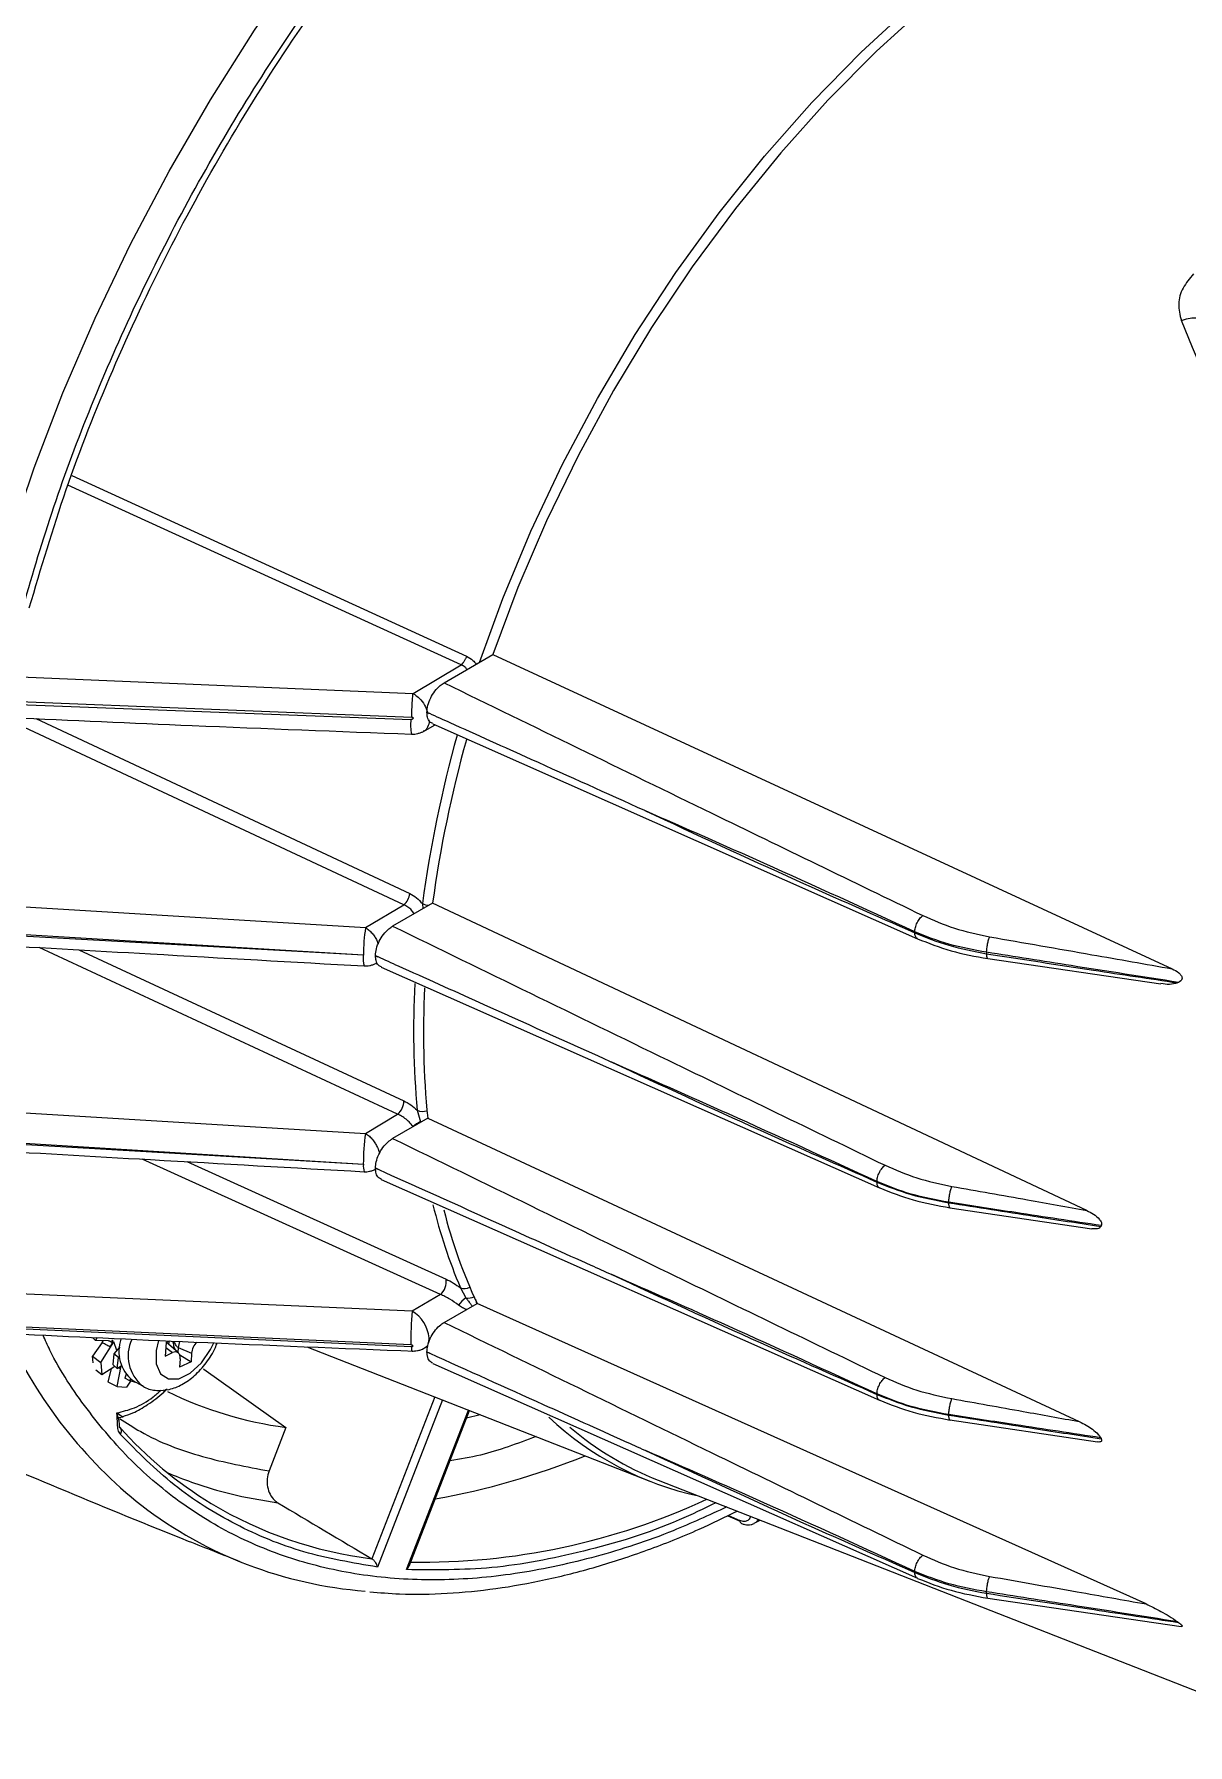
# Model space of a CAD drawing. Extents: x 17.1 to 113.1, y 3.8 to 84.5.
# Drawn here: x 83.76 to 86.625, y 5.418 to 9.668 of the extents above; entities that cross this region are included whole.
import ezdxf

# ---------------------------------------------------------------- set-up
doc = ezdxf.new("R2010")
doc.units = 0
doc.header["$MEASUREMENT"] = 0
doc.layers.add('OBJECT', color=7, linetype='CONTINUOUS')

msp = doc.modelspace()

# ---------------------------------------------------------------- linework, layer by layer
at = {"layer": 'OBJECT'}
for p, q in [((84.8204, 8.1015), (83.8443, 8.5475)), ((83.8537, 8.5717), (84.8339, 8.1231)), ((84.7784, 8.057), (84.8995, 8.1269)), ((84.8995, 8.1269), (86.5864, 7.3464)), ((84.7011, 8.0303), (84.8204, 8.1015)), ((83.7069, 8.0724), (84.7011, 8.0303)), ((83.7011, 8.0036), (84.6958, 7.9654)), ((83.7029, 8.0111), (84.6979, 7.9719)), ((84.6783, 7.5054), (83.6849, 7.9699)), ((83.7643, 7.9678), (84.6934, 7.5333)), ((84.7256, 7.9354), (84.7562, 7.9522)), ((84.7358, 7.9834), (84.7358, 7.9833)), ((84.7502, 7.9548), (85.9537, 7.4212)), ((83.6143, 7.5077), (84.5831, 7.4486)), ((84.5831, 7.4486), (84.6783, 7.5054)), ((84.7497, 7.5096), (84.6505, 7.4524)), ((84.7244, 7.5083), (84.7253, 7.4956)), ((86.3747, 6.7457), (84.7497, 7.5096)), ((83.6089, 7.4389), (84.5778, 7.3807)), ((85.9471, 7.4382), (85.9471, 7.4358)), ((84.5778, 7.38), (83.6085, 7.4341)), ((84.663, 6.9851), (83.7726, 7.3991)), ((83.8713, 7.3935), (84.6783, 7.0185)), ((84.6079, 7.3789), (84.6079, 7.3787)), ((84.6084, 7.3598), (84.612, 7.3618)), ((86.1255, 7.3875), (86.1255, 7.3838)), ((86.1284, 7.3718), (86.5583, 7.3086)), ((84.6224, 7.3502), (85.8597, 6.802)), ((83.6138, 6.9962), (84.583, 6.9373)), ((84.583, 6.9373), (84.663, 6.9851)), ((84.7377, 6.9752), (84.6505, 6.9249)), ((84.7116, 6.9948), (84.7193, 6.9665)), ((84.7377, 6.9752), (86.3556, 6.2215)), ((84.7216, 6.9659), (84.7193, 6.9665)), ((83.6085, 6.9207), (84.5778, 6.861)), ((84.5778, 6.8604), (83.6089, 6.9163)), ((84.7691, 6.5372), (84.0283, 6.8735)), ((84.1398, 6.8672), (84.7833, 6.5753)), ((84.6079, 6.8512), (84.6079, 6.8514)), ((84.6084, 6.8485), (84.6108, 6.8499)), ((84.6224, 6.8228), (85.8597, 6.2745)), ((85.8531, 6.8177), (85.8531, 6.8166)), ((86.0316, 6.7662), (86.0316, 6.7653)), ((86.0346, 6.7529), (86.3864, 6.7004)), ((84.819, 6.5535), (84.8325, 6.5289)), ((84.6991, 6.4954), (83.7052, 6.5396)), ((84.7691, 6.5372), (84.6991, 6.4954)), ((84.7784, 6.468), (84.8601, 6.5151)), ((84.8562, 6.5255), (84.8585, 6.5142)), ((86.5216, 5.7683), (84.8601, 6.5151)), ((84.6958, 6.4118), (83.7011, 6.458)), ((84.6977, 6.4075), (83.7029, 6.4526)), ((83.9129, 6.4227), (83.9049, 6.4306)), ((83.9289, 6.4178), (83.9054, 6.3838)), ((83.9166, 6.43), (83.9129, 6.4227)), ((83.9452, 6.4221), (83.9129, 6.4227)), ((83.9262, 6.3681), (83.9578, 6.4196)), ((83.9289, 6.4178), (83.9314, 6.4223)), ((83.9533, 6.4178), (83.9477, 6.4215)), ((83.9546, 6.4249), (83.9551, 6.4246)), ((83.9656, 6.3982), (83.9578, 6.4196)), ((84.0882, 6.4181), (84.086, 6.3842)), ((84.0882, 6.4181), (84.0961, 6.4219)), ((83.9054, 6.3838), (83.9262, 6.3681)), ((83.9067, 6.3675), (83.9054, 6.3838)), ((83.9585, 6.39), (83.9553, 6.3631)), ((83.9732, 6.4071), (83.9585, 6.39)), ((83.9698, 6.3805), (83.9585, 6.39)), ((83.9665, 6.3537), (83.9698, 6.3805)), ((83.9698, 6.3805), (83.9732, 6.3839)), ((84.086, 6.3842), (84.1036, 6.3927)), ((84.0874, 6.4057), (84.1036, 6.3927)), ((84.1186, 6.392), (84.0943, 6.4141)), ((84.095, 6.4138), (84.095, 6.4135)), ((84.1179, 6.4051), (84.1171, 6.3933)), ((84.1179, 6.4051), (84.1512, 6.3912)), ((84.123, 6.3775), (84.1216, 6.3564)), ((84.1219, 6.3869), (84.1498, 6.37)), ((84.1512, 6.3912), (84.1498, 6.37)), ((84.4375, 6.4075), (85.289, 6.0736)), ((84.7258, 6.4018), (84.7374, 6.4082)), ((84.7358, 6.3943), (84.7358, 6.3945)), ((83.9287, 6.3375), (83.9135, 6.3489)), ((83.9262, 6.3681), (83.9287, 6.3375)), ((83.9608, 6.3585), (83.9287, 6.3375)), ((83.9512, 6.3522), (83.9435, 6.3204)), ((83.9553, 6.3631), (83.9665, 6.3537)), ((83.9665, 6.3537), (83.9776, 6.3608)), ((83.9668, 6.3084), (83.9761, 6.3598)), ((83.9734, 6.3531), (83.969, 6.3552)), ((83.9751, 6.3592), (83.9734, 6.3531)), ((83.9884, 6.3389), (83.9852, 6.3296)), ((84.1498, 6.37), (84.1216, 6.3564)), ((84.1807, 6.3523), (84.1813, 6.3518)), ((84.1813, 6.3518), (84.3857, 6.2071)), ((84.7502, 6.3658), (85.9537, 5.8322)), ((83.9435, 6.3204), (83.9668, 6.3084)), ((83.9668, 6.3084), (83.9895, 6.307)), ((83.9983, 6.3224), (83.9852, 6.3296)), ((83.9998, 6.322), (83.9895, 6.307)), ((83.9983, 6.3224), (84.0003, 6.327)), ((84.0127, 6.3182), (83.9983, 6.3224)), ((84.0051, 6.3238), (84.0292, 6.3099)), ((84.0127, 6.3182), (84.0133, 6.3191)), ((85.8531, 6.2891), (85.8531, 6.2902)), ((84.7551, 6.2829), (84.5991, 5.8808)), ((84.7743, 6.2754), (84.6132, 5.86)), ((84.6847, 5.8536), (84.8385, 6.2502)), ((84.6912, 5.8625), (84.8412, 6.2492)), ((83.9689, 6.2316), (83.9659, 6.243)), ((83.9707, 6.2313), (83.9811, 6.2334)), ((84.3857, 6.2071), (84.3437, 6.0988)), ((84.8342, 6.2309), (84.8677, 6.2388)), ((86.0316, 6.2378), (86.0316, 6.2388)), ((86.0346, 6.2254), (86.4009, 6.1708)), ((85.3103, 6.0759), (86.9867, 5.4185)), ((85.4825, 5.9875), (85.5132, 5.9737)), ((85.4845, 5.9884), (85.5125, 5.9756)), ((85.5479, 5.969), (85.5629, 5.9768)), ((84.599, 5.8808), (84.5991, 5.8808)), ((85.9471, 5.8468), (85.9471, 5.8492)), ((86.1255, 5.7948), (86.1255, 5.7985)), ((86.1284, 5.7828), (86.6085, 5.7123))]:
    msp.add_line(p, q, dxfattribs=at)
at = {"layer": 'OBJECT', "flags": 128}
for points in [[(83.6438, 8.2171), (83.6975, 8.4035), (83.7602, 8.5906), (83.8317, 8.7774), (83.9116, 8.9631), (83.9996, 9.1469), (84.0952, 9.3278), (84.198, 9.5051), (84.3075, 9.6779), (84.4232, 9.8454), (84.5446, 10.0069), (84.6711, 10.1615), (84.8021, 10.3086), (84.9371, 10.4475), (85.0753, 10.5776), (85.2162, 10.6981), (85.359, 10.8087), (85.5032, 10.9087)], [(84.8664, 8.1077), (84.9238, 8.266), (84.9938, 8.4339), (85.0723, 8.5999), (85.1589, 8.7629), (85.253, 8.922), (85.354, 9.0761), (85.4612, 9.2242), (85.5741, 9.3654), (85.6919, 9.4989), (85.8138, 9.6237), (85.939, 9.7391), (86.0668, 9.8444), (86.1964, 9.9388)], [(85.9766, 9.7386), (85.8524, 9.6261), (85.7313, 9.5042), (85.6142, 9.3738), (85.5018, 9.2355), (85.3947, 9.0904), (85.2936, 8.9392), (85.1992, 8.7829), (85.1121, 8.6225), (85.0328, 8.459), (84.9618, 8.2935), (84.8995, 8.1269)], [(86.6091, 8.9572), (86.6222, 8.9614), (86.6352, 8.9636), (86.6473, 8.9637), (86.658, 8.9617), (86.6666, 8.9577), (86.6727, 8.9518), (86.6747, 8.9483)], [(84.7358, 7.9833), (84.7388, 7.9819), (84.7412, 7.9809)], [(84.0688, 6.423), (84.063, 6.3978), (84.0633, 6.3649), (84.074, 6.3403), (84.0936, 6.3273), (84.1194, 6.3278), (84.1481, 6.3416), (84.1756, 6.367), (84.1983, 6.4004), (84.2061, 6.4169)], [(84.123, 6.3775), (84.1229, 6.3823), (84.122, 6.3865), (84.1204, 6.3899), (84.118, 6.3925), (84.115, 6.3941), (84.1115, 6.3947), (84.1077, 6.3942), (84.1036, 6.3927)], [(84.7358, 6.3943), (84.7388, 6.3929), (84.7412, 6.3919)], [(84.2128, 6.0514), (84.2762, 6.0355), (84.3651, 6.0199)]]:
    msp.add_lwpolyline(points, dxfattribs=at)
at = {"layer": 'OBJECT'}
for centre, radius, start, end in [((84.8208, 7.9524), 0.1257, 174.0492, 190.6093), ((87.7664, 7.0991), 3.0694, 164.3523, 172.3387), ((87.7611, 7.0983), 3.0393, 164.4024, 172.2223), ((84.6491, 7.5393), 0.0447, 310.7093, 352.2927), ((84.7441, 7.5518), 0.0477, 245.6365, 265.4495), ((85.0957, 7.3747), 0.5179, 171.8052, 179.3436), ((84.6306, 7.3713), 0.0536, 170.6023, 199.4931), ((86.8175, 7.1903), 2.115, 176.768, 185.3033), ((86.814, 7.1864), 2.087, 176.9165, 185.8059), ((84.6348, 7.0183), 0.0436, 310.4596, 0.2806), ((84.725, 7.0284), 0.0362, 248.2711, 287.5283), ((85.0986, 6.8635), 0.5209, 171.8491, 180.2729), ((84.7735, 6.8688), 0.1118, 119.0651, 129.9322), ((84.6161, 6.856), 0.0386, 173.4619, 200.9715), ((86.0314, 7.0695), 1.3176, 193.5994, 203.0558), ((86.0119, 7.0547), 1.2719, 193.9619, 205.1018), ((84.7429, 6.5686), 0.0409, 309.788, 9.3725), ((84.8287, 6.5807), 0.0288, 250.3887, 297.5958), ((84.8804, 6.4633), 0.0812, 126.1796, 144.3985), ((84.8383, 6.5686), 0.0402, 261.5857, 290.8847), ((85.4559, 6.4233), 0.7602, 174.5567, 180.8672), ((84.6556, 6.4217), 0.0856, 5.0381, 59.4065), ((84.7628, 6.934), 1.1789, 204.761, 231.4044), ((84.0637, 6.3962), 0.0931, 160.9335, 231.0293), ((84.0914, 6.3852), 0.0977, 155.5658, 230.3817), ((84.0858, 6.4048), 0.0126, 47.7503, 79.0828), ((84.1697, 6.4008), 0.0519, 157.3518, 175.2047), ((84.1986, 6.3864), 0.0476, 136.7001, 174.1935), ((84.5118, 7.1577), 0.959, 243.9792, 262.4475), ((83.9652, 6.1983), 0.0121, 317.2011, 53.3296), ((84.7195, 6.8715), 0.9992, 221.606, 238.6827), ((85.5779, 6.8065), 0.7879, 226.8072, 257.704), ((85.593, 6.7974), 0.7749, 229.5491, 248.6005), ((84.4423, 7.8265), 1.824, 279.907, 292.0987), ((84.4867, 7.0131), 0.9999, 246.6795, 254.1031), ((84.6646, 6.8469), 1.0498, 232.6244, 265.5086), ((84.721, 6.8846), 1.0112, 238.9948, 263.0664), ((84.7237, 7.548), 1.6758, 269.0221, 294.9535), ((85.5209, 5.9758), 0.00839, 181.2409, 242.5004)]:
    msp.add_arc(centre, radius, start, end, dxfattribs=at)
for centre, major_axis, ratio, start_param, end_param in [((89.3643, 6.0902), (3.3577, -0.6226), 0.401488, 2.607244, 2.608372), ((89.6278, 5.9458), (3.2718, -0.6067), 0.401488, 3.019045, 3.020996), ((89.6278, 5.9458), (3.2718, -0.6067), 0.401488, 3.410812, 3.412763), ((185.5671, -48.0847), (146.8845, -83.2202), 0.022714, 3.965241, 3.967435), ((89.3643, 6.0902), (3.3577, -0.6226), 0.401488, 3.823436, 3.824564)]:
    msp.add_ellipse(centre, major_axis=major_axis, ratio=ratio, start_param=start_param, end_param=end_param, dxfattribs=at)
for points, knots in [([(83.7289, 8.2316), (83.7528, 8.3139), (83.801, 8.4798), (83.8946, 8.7315), (84.0047, 8.9856), (84.1321, 9.239), (84.2755, 9.4882), (84.4329, 9.7291), (84.6021, 9.9584), (84.7811, 10.1732), (84.9666, 10.3703), (85.156, 10.5474), (85.3468, 10.705), (85.4751, 10.7932), (85.5387, 10.837)], [0, 0, 0, 0, 0.080321, 0.16194, 0.244772, 0.329378, 0.414487, 0.5, 0.585518, 0.670628, 0.755228, 0.838065, 0.919682, 1, 1, 1, 1]), ([(83.7482, 8.2432), (83.7773, 8.3411), (83.8356, 8.5378), (83.9525, 8.8344), (84.0897, 9.1283), (84.2475, 9.4143), (84.4212, 9.6891), (84.5494, 9.859), (84.6132, 9.9437)], [0, 0, 0, 0, 0.165461, 0.332207, 0.5, 0.667784, 0.834534, 1, 1, 1, 1]), ([(86.6392, 9.0727), (86.6297, 9.0614), (86.6107, 9.0388), (86.5989, 8.9971), (86.6056, 8.9707), (86.6091, 8.9572)], [0, 0, 0, 0, 0.326541, 0.652944, 1, 1, 1, 1]), ([(87.0772, 7.6971), (87.0659, 7.7324), (87.009, 7.9092), (86.9032, 8.2125), (86.7579, 8.5972), (86.6588, 8.837), (86.6091, 8.9572)], [0, 0, 0, 0, 0.077798, 0.389331, 0.69397, 1, 1, 1, 1]), ([(84.8339, 8.1231), (84.8332, 8.121), (84.8318, 8.1167), (84.8284, 8.1105), (84.8245, 8.1051), (84.8217, 8.1027), (84.8204, 8.1015)], [0, 0, 0, 0, 0.245198, 0.500042, 0.75487, 1, 1, 1, 1]), ([(84.8339, 8.1231), (84.8395, 8.1201), (84.8487, 8.1152), (84.8554, 8.1064), (84.8581, 8.103)], [0, 0, 0, 0, 0.61234, 1, 1, 1, 1]), ([(84.8355, 8.0899), (84.8338, 8.0919), (84.8296, 8.097), (84.8238, 8.0998), (84.8204, 8.1015)], [0, 0, 0, 0, 0.393638, 1, 1, 1, 1]), ([(84.7358, 7.9834), (84.7362, 7.9892), (84.7372, 8.0007), (84.7444, 8.0194), (84.7551, 8.0367), (84.7671, 8.0496), (84.7752, 8.0548), (84.7784, 8.057)], [0, 0, 0, 0, 0.212706, 0.425419, 0.638709, 0.853371, 1, 1, 1, 1]), ([(84.7784, 8.057), (85, 7.9488), (85.3957, 7.7556), (85.7926, 7.5632), (85.9672, 7.4786)], [0, 0, 0, 0, 0.560011, 1, 1, 1, 1]), ([(84.6979, 7.9719), (84.6981, 7.9771), (84.6983, 7.9878), (84.6991, 8.0044), (84.7001, 8.0195), (84.7008, 8.0267), (84.7011, 8.0303)], [0, 0, 0, 0, 0.243823, 0.5, 0.756179, 1, 1, 1, 1]), ([(84.7011, 8.0303), (84.7011, 8.0303), (84.7012, 8.0302), (84.7013, 8.0302), (84.7017, 8.03), (84.703, 8.0292), (84.7081, 8.026), (84.7181, 8.0177), (84.7303, 8.0024), (84.7351, 7.9897), (84.7374, 7.9837)], [0, 0, 0, 0, 0.000804, 0.002244, 0.007051, 0.02435, 0.089671, 0.34247, 0.686278, 1, 1, 1, 1]), ([(83.7029, 7.9704), (83.8528, 7.9638), (84.1841, 7.949), (84.5157, 7.9363), (84.6973, 7.9293)], [0, 0, 0, 0, 0.452485, 1, 1, 1, 1]), ([(84.6979, 7.9719), (84.6985, 7.9718), (84.6993, 7.9717), (84.7001, 7.9712), (84.7006, 7.9707), (84.701, 7.9701), (84.7012, 7.9694), (84.7011, 7.9687), (84.7008, 7.9678), (84.7, 7.9668), (84.6987, 7.966), (84.6973, 7.9655), (84.6963, 7.9654), (84.6958, 7.9654)], [0, 0, 0, 0, 0.133104, 0.191567, 0.248259, 0.311452, 0.370761, 0.432305, 0.501531, 0.620748, 0.7521, 0.8756, 1, 1, 1, 1]), ([(84.7405, 7.9651), (84.7406, 7.9643), (84.7418, 7.9571), (84.7376, 7.9467), (84.7322, 7.9376), (84.7272, 7.9365), (84.7267, 7.9364)], [0, 0, 0, 0, 0.052874, 0.508229, 0.95029, 1, 1, 1, 1]), ([(84.7412, 7.9809), (84.7402, 7.9814), (84.7384, 7.9822), (84.7366, 7.9831), (84.7358, 7.9834)], [0, 0, 0, 0, 0.5599937, 1, 1, 1, 1]), ([(84.7506, 7.9555), (84.7479, 7.9567), (84.7418, 7.9597), (84.7367, 7.9699), (84.736, 7.9792), (84.7358, 7.9833)], [0, 0, 0, 0, 0.297419, 0.69463, 1, 1, 1, 1]), ([(85.2782, 7.7387), (85.2776, 7.7389), (85.1832, 7.7816), (85.0215, 7.8545), (84.8434, 7.9348), (84.7589, 7.9729), (84.7417, 7.9807), (84.7412, 7.9809)], [0, 0, 0, 0, 0.002912, 0.527889, 0.903607, 0.997536, 1, 1, 1, 1]), ([(84.6973, 7.9293), (84.7, 7.9293), (84.7052, 7.9294), (84.713, 7.9309), (84.7205, 7.933), (84.7249, 7.9351), (84.7271, 7.9362)], [0, 0, 0, 0, 0.267105, 0.513498, 0.752417, 1, 1, 1, 1]), ([(85.9471, 7.4382), (85.8223, 7.4955), (85.5993, 7.5978), (85.3763, 7.6956), (85.2782, 7.7387)], [0, 0, 0, 0, 0.559937, 1, 1, 1, 1]), ([(85.2782, 7.7387), (85.4031, 7.6808), (85.626, 7.5775), (85.849, 7.4791), (85.9471, 7.4358)], [0, 0, 0, 0, 0.5600636, 1, 1, 1, 1]), ([(84.6934, 7.5333), (84.699, 7.5302), (84.7103, 7.524), (84.7197, 7.5136), (84.7244, 7.5083)], [0, 0, 0, 0, 0.500461, 1, 1, 1, 1]), ([(84.704, 7.4833), (84.7019, 7.4862), (84.6974, 7.4926), (84.6885, 7.5003), (84.6817, 7.5037), (84.6783, 7.5054)], [0, 0, 0, 0, 0.304822, 0.647137, 1, 1, 1, 1]), ([(84.5831, 7.4486), (84.5859, 7.4467), (84.5916, 7.4429), (84.5993, 7.435), (84.6059, 7.4264), (84.6115, 7.4173), (84.6136, 7.4111), (84.6147, 7.4081)], [0, 0, 0, 0, 0.219731, 0.42989, 0.630458, 0.821428, 1, 1, 1, 1]), ([(84.6079, 7.3789), (84.6084, 7.3846), (84.6093, 7.3961), (84.6166, 7.4149), (84.6273, 7.4321), (84.6393, 7.445), (84.6473, 7.4503), (84.6505, 7.4524)], [0, 0, 0, 0, 0.212706, 0.425418, 0.638708, 0.85337, 1, 1, 1, 1]), ([(84.6505, 7.4524), (84.8785, 7.3412), (85.2855, 7.1428), (85.6937, 6.9451), (85.8732, 6.8582)], [0, 0, 0, 0, 0.56001, 1, 1, 1, 1]), ([(85.9471, 7.4382), (85.9474, 7.4416), (85.9479, 7.4469), (85.9505, 7.4548), (85.9531, 7.4608), (85.9563, 7.4665), (85.9609, 7.4731), (85.9647, 7.4764), (85.9672, 7.4786)], [0, 0, 0, 0, 0.239487, 0.368378, 0.5, 0.631622, 0.760515, 1, 1, 1, 1]), ([(86.1255, 7.3875), (86.0936, 7.3934), (86.0296, 7.405), (85.9746, 7.4271), (85.9471, 7.4382)], [0, 0, 0, 0, 0.500039, 1, 1, 1, 1]), ([(85.9672, 7.4786), (85.9926, 7.4674), (86.0435, 7.4449), (86.1032, 7.4322), (86.1331, 7.4258)], [0, 0, 0, 0, 0.498895, 1, 1, 1, 1]), ([(83.6109, 7.4083), (83.7571, 7.4), (84.0801, 7.3816), (84.4032, 7.3634), (84.5801, 7.3534)], [0, 0, 0, 0, 0.452487, 1, 1, 1, 1]), ([(85.9471, 7.4358), (85.9746, 7.4246), (86.0296, 7.4021), (86.0936, 7.3899), (86.1255, 7.3838)], [0, 0, 0, 0, 0.499961, 1, 1, 1, 1]), ([(85.9537, 7.4213), (85.9536, 7.4213), (85.9523, 7.4217), (85.9505, 7.4237), (85.9479, 7.4279), (85.9474, 7.4327), (85.9471, 7.4358)], [0, 0, 0, 0, 0.044756, 0.296209, 0.542464, 1, 1, 1, 1]), ([(85.9541, 7.421), (85.9811, 7.4102), (86.035, 7.3887), (86.0976, 7.3773), (86.1289, 7.3716)], [0, 0, 0, 0, 0.500232, 1, 1, 1, 1]), ([(86.1255, 7.3875), (86.1257, 7.3906), (86.1259, 7.3953), (86.1269, 7.4025), (86.1279, 7.4081), (86.1291, 7.4136), (86.1308, 7.42), (86.1322, 7.4235), (86.1331, 7.4258)], [0, 0, 0, 0, 0.23958, 0.36844, 0.5, 0.631568, 0.760427, 1, 1, 1, 1]), ([(86.1331, 7.4258), (86.2178, 7.411), (86.3689, 7.3847), (86.52, 7.3581), (86.5864, 7.3464)], [0, 0, 0, 0, 0.559993, 1, 1, 1, 1]), ([(84.5778, 7.3807), (84.5779, 7.3807), (84.578, 7.3807), (84.5781, 7.3806), (84.5782, 7.3806), (84.5782, 7.3805), (84.5782, 7.3805), (84.5783, 7.3804), (84.5782, 7.3803), (84.5782, 7.3802), (84.5782, 7.3801), (84.5781, 7.3801), (84.5779, 7.38), (84.5778, 7.38), (84.5778, 7.38)], [0, 0, 0, 0, 0.156108, 0.22009, 0.277027, 0.329475, 0.381608, 0.436318, 0.497329, 0.61508, 0.669958, 0.725281, 0.84818, 1, 1, 1, 1]), ([(84.5797, 7.3537), (84.5819, 7.3535), (84.5862, 7.3532), (84.5937, 7.3543), (84.6013, 7.3564), (84.6059, 7.3586), (84.6082, 7.3597)], [0, 0, 0, 0, 0.2605219, 0.5034225, 0.7439884, 1, 1, 1, 1]), ([(84.6134, 7.3763), (84.6124, 7.3768), (84.6105, 7.3776), (84.6087, 7.3785), (84.6079, 7.3789)], [0, 0, 0, 0, 0.560015, 1, 1, 1, 1]), ([(84.6079, 7.3787), (84.6089, 7.3782), (84.6107, 7.3775), (84.6126, 7.3767), (84.6134, 7.3763)], [0, 0, 0, 0, 0.560018, 1, 1, 1, 1]), ([(84.6227, 7.3509), (84.6201, 7.3522), (84.6139, 7.3551), (84.6089, 7.3654), (84.6082, 7.3746), (84.6079, 7.3787)], [0, 0, 0, 0, 0.297425, 0.694637, 1, 1, 1, 1]), ([(85.1947, 7.1141), (85.1942, 7.1143), (85.0849, 7.1636), (84.9084, 7.2433), (84.7156, 7.3302), (84.6311, 7.3683), (84.6138, 7.3761), (84.6134, 7.3763)], [0, 0, 0, 0, 0.002739, 0.563971, 0.910975, 0.997725, 1, 1, 1, 1]), ([(86.6019, 7.3126), (86.513, 7.3264), (86.3542, 7.3511), (86.1954, 7.3764), (86.1255, 7.3875)], [0, 0, 0, 0, 0.5600093, 1, 1, 1, 1]), ([(86.1255, 7.3838), (86.2141, 7.3701), (86.3721, 7.3456), (86.5302, 7.322), (86.5997, 7.3116)], [0, 0, 0, 0, 0.560013, 1, 1, 1, 1]), ([(86.1285, 7.3719), (86.1283, 7.372), (86.1277, 7.3721), (86.1269, 7.3736), (86.1259, 7.377), (86.1257, 7.3811), (86.1255, 7.3838)], [0, 0, 0, 0, 0.106542, 0.341627, 0.571897, 1, 1, 1, 1]), ([(86.5997, 7.3116), (86.593, 7.3097), (86.5794, 7.3058), (86.5655, 7.3087), (86.5585, 7.3102)], [0, 0, 0, 0, 0.49382, 1, 1, 1, 1]), ([(86.5864, 7.3464), (86.5922, 7.3435), (86.6003, 7.3393), (86.6078, 7.3317), (86.6103, 7.3271), (86.611, 7.324), (86.6108, 7.3211), (86.6096, 7.3184), (86.6068, 7.315), (86.6039, 7.3135), (86.6019, 7.3126)], [0, 0, 0, 0, 0.401423, 0.570182, 0.633485, 0.697359, 0.744457, 0.7915, 0.861685, 1, 1, 1, 1]), ([(81.381, 7.188), (81.5044, 7.1249), (81.823, 6.962), (82.3425, 6.712), (82.9383, 6.4367), (83.5387, 6.1746), (83.9832, 5.9872), (84.2285, 5.891), (84.2713, 5.8742)], [0, 0, 0, 0, 0.130616, 0.337271, 0.543813, 0.750208, 0.956422, 1, 1, 1, 1]), ([(85.8531, 6.8177), (85.7303, 6.8742), (85.5108, 6.975), (85.2913, 7.0716), (85.1947, 7.1141)], [0, 0, 0, 0, 0.5599417, 1, 1, 1, 1]), ([(85.1947, 7.1141), (85.3176, 7.0573), (85.5371, 6.9559), (85.7566, 6.8591), (85.8531, 6.8166)], [0, 0, 0, 0, 0.560058, 1, 1, 1, 1]), ([(84.6783, 7.0185), (84.6841, 7.0154), (84.6956, 7.0094), (84.7063, 6.9996), (84.7116, 6.9948)], [0, 0, 0, 0, 0.500843, 1, 1, 1, 1]), ([(84.7014, 6.9542), (84.6981, 6.9582), (84.6928, 6.9648), (84.683, 6.9734), (84.6734, 6.9803), (84.6663, 6.9836), (84.663, 6.9851)], [0, 0, 0, 0, 0.307389, 0.4994, 0.766202, 1, 1, 1, 1]), ([(84.583, 6.9373), (84.5863, 6.9351), (84.5925, 6.9309), (84.601, 6.9218), (84.6077, 6.9123), (84.614, 6.9009), (84.6164, 6.8928), (84.6178, 6.8879)], [0, 0, 0, 0, 0.211075, 0.406943, 0.587604, 0.753026, 1, 1, 1, 1]), ([(83.6113, 6.8973), (83.7574, 6.889), (84.0803, 6.8705), (84.4033, 6.8522), (84.5801, 6.8422)], [0, 0, 0, 0, 0.452469, 1, 1, 1, 1]), ([(84.6079, 6.8514), (84.6083, 6.8564), (84.609, 6.8671), (84.6155, 6.8852), (84.6258, 6.9027), (84.6381, 6.9166), (84.6467, 6.9224), (84.6505, 6.9249)], [0, 0, 0, 0, 0.187684, 0.40036, 0.613504, 0.827953, 1, 1, 1, 1]), ([(84.6505, 6.9249), (84.8785, 6.8138), (85.2855, 6.6153), (85.6937, 6.4176), (85.8732, 6.3307)], [0, 0, 0, 0, 0.56001, 1, 1, 1, 1]), ([(84.5778, 6.861), (84.5778, 6.861), (84.5779, 6.861), (84.5781, 6.8609), (84.5782, 6.8609), (84.5782, 6.8608), (84.5782, 6.8607), (84.5783, 6.8606), (84.5782, 6.8606), (84.5782, 6.8605), (84.5782, 6.8605), (84.5781, 6.8605), (84.578, 6.8604), (84.5779, 6.8604), (84.5778, 6.8604)], [0, 0, 0, 0, 0.148468, 0.270231, 0.325884, 0.381013, 0.499286, 0.560363, 0.61485, 0.666487, 0.719001, 0.776021, 0.840631, 1, 1, 1, 1]), ([(84.5799, 6.8423), (84.5819, 6.8422), (84.5858, 6.842), (84.5933, 6.8431), (84.6012, 6.8451), (84.606, 6.8474), (84.6085, 6.8486)], [0, 0, 0, 0, 0.23713, 0.469766, 0.717907, 1, 1, 1, 1]), ([(84.6134, 6.8488), (84.6124, 6.8493), (84.6105, 6.8502), (84.6087, 6.851), (84.6079, 6.8514)], [0, 0, 0, 0, 0.560015, 1, 1, 1, 1]), ([(84.6079, 6.8512), (84.6089, 6.8508), (84.6107, 6.85), (84.6126, 6.8492), (84.6134, 6.8488)], [0, 0, 0, 0, 0.560018, 1, 1, 1, 1]), ([(84.6226, 6.8231), (84.6195, 6.8249), (84.6131, 6.8285), (84.6086, 6.8392), (84.6081, 6.8479), (84.6079, 6.8512)], [0, 0, 0, 0, 0.352058, 0.748835, 1, 1, 1, 1]), ([(84.6134, 6.8488), (84.6138, 6.8486), (84.723, 6.7994), (84.8995, 6.7198), (85.0923, 6.6328), (85.1769, 6.5947), (85.1942, 6.5869), (85.1947, 6.5866)], [0, 0, 0, 0, 0.002275, 0.563506, 0.91051, 0.997261, 1, 1, 1, 1]), ([(85.8531, 6.8177), (85.8535, 6.8211), (85.854, 6.8265), (85.8565, 6.8343), (85.8591, 6.8403), (85.8623, 6.846), (85.8669, 6.8526), (85.8708, 6.856), (85.8732, 6.8582)], [0, 0, 0, 0, 0.239486, 0.368382, 0.500003, 0.63162, 0.760514, 1, 1, 1, 1]), ([(85.8732, 6.8582), (85.8987, 6.847), (85.9498, 6.8247), (86.0095, 6.8122), (86.0394, 6.8059)], [0, 0, 0, 0, 0.4992734, 1, 1, 1, 1]), ([(86.0316, 6.7662), (85.9996, 6.7722), (85.9356, 6.7841), (85.8806, 6.8065), (85.8531, 6.8177)], [0, 0, 0, 0, 0.500043, 1, 1, 1, 1]), ([(85.8531, 6.8166), (85.8806, 6.8055), (85.9356, 6.7832), (85.9996, 6.7713), (86.0316, 6.7653)], [0, 0, 0, 0, 0.499957, 1, 1, 1, 1]), ([(85.8598, 6.802), (85.8596, 6.8021), (85.8583, 6.8025), (85.8565, 6.8044), (85.8539, 6.8086), (85.8535, 6.8135), (85.8531, 6.8166)], [0, 0, 0, 0, 0.0447605, 0.2962211, 0.5424654, 1, 1, 1, 1]), ([(85.8602, 6.8018), (85.8872, 6.7911), (85.9412, 6.7697), (86.0038, 6.7584), (86.035, 6.7528)], [0, 0, 0, 0, 0.500455, 1, 1, 1, 1]), ([(86.0316, 6.7662), (86.0317, 6.7694), (86.032, 6.7743), (86.033, 6.7818), (86.034, 6.7876), (86.0353, 6.7932), (86.037, 6.7999), (86.0385, 6.8035), (86.0394, 6.8059)], [0, 0, 0, 0, 0.239575, 0.368434, 0.5, 0.631563, 0.760421, 1, 1, 1, 1]), ([(86.0394, 6.8059), (86.1021, 6.7948), (86.2139, 6.7749), (86.3256, 6.7546), (86.3747, 6.7457)], [0, 0, 0, 0, 0.55998, 1, 1, 1, 1]), ([(86.4103, 6.7085), (86.3396, 6.7191), (86.2134, 6.7381), (86.0871, 6.7577), (86.0316, 6.7662)], [0, 0, 0, 0, 0.560014, 1, 1, 1, 1]), ([(86.0316, 6.7653), (86.102, 6.7541), (86.2279, 6.7341), (86.3537, 6.7146), (86.4091, 6.7061)], [0, 0, 0, 0, 0.5600153, 1, 1, 1, 1]), ([(86.0346, 6.7531), (86.0344, 6.7531), (86.0338, 6.7533), (86.033, 6.7549), (86.032, 6.7583), (86.0317, 6.7626), (86.0316, 6.7653)], [0, 0, 0, 0, 0.106408, 0.341537, 0.571829, 1, 1, 1, 1]), ([(86.3747, 6.7457), (86.3801, 6.7429), (86.3909, 6.7374), (86.4025, 6.7282), (86.4085, 6.7202), (86.4105, 6.7164), (86.4113, 6.7129), (86.4111, 6.7103), (86.4106, 6.709), (86.4103, 6.7085)], [0, 0, 0, 0, 0.347786, 0.698121, 0.777968, 0.858334, 0.911739, 0.965437, 1, 1, 1, 1]), ([(86.4091, 6.7061), (86.4083, 6.705), (86.4061, 6.7022), (86.3984, 6.6996), (86.3912, 6.7), (86.3864, 6.7003)], [0, 0, 0, 0, 0.159602, 0.425064, 1, 1, 1, 1]), ([(84.7833, 6.5753), (84.7893, 6.5723), (84.8012, 6.5664), (84.8131, 6.5578), (84.819, 6.5535)], [0, 0, 0, 0, 0.502301, 1, 1, 1, 1]), ([(85.8531, 6.2902), (85.7303, 6.3467), (85.5108, 6.4476), (85.2913, 6.5441), (85.1947, 6.5866)], [0, 0, 0, 0, 0.5599417, 1, 1, 1, 1]), ([(85.1947, 6.5866), (85.3176, 6.5298), (85.5371, 6.4284), (85.7566, 6.3316), (85.8531, 6.2891)], [0, 0, 0, 0, 0.560058, 1, 1, 1, 1]), ([(84.8144, 6.5106), (84.8073, 6.5157), (84.7964, 6.5235), (84.7805, 6.5323), (84.7728, 6.5356), (84.7691, 6.5372)], [0, 0, 0, 0, 0.4980807, 0.7579403, 1, 1, 1, 1]), ([(84.8336, 6.4998), (84.8305, 6.5012), (84.8244, 6.504), (84.8177, 6.5084), (84.8144, 6.5106)], [0, 0, 0, 0, 0.495627, 1, 1, 1, 1]), ([(84.8325, 6.5289), (84.8332, 6.528), (84.8343, 6.5267), (84.836, 6.5245), (84.8381, 6.5217), (84.8415, 6.5171), (84.845, 6.5123), (84.8472, 6.5091), (84.8478, 6.5081)], [0, 0, 0, 0, 0.108158, 0.175096, 0.287048, 0.481793, 0.83514, 1, 1, 1, 1]), ([(84.7358, 6.3945), (84.7361, 6.3995), (84.7369, 6.4102), (84.7434, 6.4283), (84.7537, 6.4458), (84.766, 6.4597), (84.7746, 6.4654), (84.7784, 6.468)], [0, 0, 0, 0, 0.187681, 0.400355, 0.613499, 0.82795, 1, 1, 1, 1]), ([(84.7784, 6.468), (85, 6.3598), (85.3957, 6.1666), (85.7926, 5.9743), (85.9672, 5.8896)], [0, 0, 0, 0, 0.560011, 1, 1, 1, 1]), ([(83.7044, 6.4397), (83.8553, 6.4327), (84.1887, 6.4172), (84.5224, 6.4038), (84.7051, 6.3964)], [0, 0, 0, 0, 0.452447, 1, 1, 1, 1]), ([(85.4801, 6.0093), (85.4358, 5.9888), (85.3266, 5.9382), (85.1544, 5.8829), (84.9641, 5.841), (84.7778, 5.8243), (84.5982, 5.833), (84.4283, 5.8677), (84.2706, 5.9279), (84.1271, 6.013), (83.9994, 6.1204), (83.8904, 6.2499), (83.8184, 6.3558), (83.788, 6.4237), (83.7824, 6.4361)], [0, 0, 0, 0, 0.060952, 0.150283, 0.240953, 0.333584, 0.426772, 0.520406, 0.614045, 0.707234, 0.799858, 0.890535, 0.979862, 1, 1, 1, 1]), ([(83.9484, 6.4073), (83.9467, 6.4082), (83.9431, 6.4102), (83.9376, 6.4132), (83.9327, 6.4157), (83.9299, 6.4174), (83.9289, 6.4178), (83.9289, 6.4178)], [0, 0, 0, 0, 0.259805, 0.560516, 0.850802, 0.999908, 1, 1, 1, 1]), ([(83.9452, 6.4221), (83.9467, 6.4219), (83.95, 6.4215), (83.9521, 6.4191), (83.9533, 6.4178)], [0, 0, 0, 0, 0.455684, 1, 1, 1, 1]), ([(83.9551, 6.4246), (83.9549, 6.4226), (83.9544, 6.4187), (83.952, 6.4125), (83.9495, 6.409), (83.9484, 6.4073)], [0, 0, 0, 0, 0.343452, 0.686893, 1, 1, 1, 1]), ([(83.9578, 6.4196), (83.9565, 6.4179), (83.9534, 6.4138), (83.9502, 6.4097), (83.9484, 6.4073)], [0, 0, 0, 0, 0.41175, 1, 1, 1, 1]), ([(83.9533, 6.4178), (83.9534, 6.4182), (83.9542, 6.4206), (83.9544, 6.423), (83.9546, 6.4249)], [0, 0, 0, 0, 0.166554, 1, 1, 1, 1]), ([(84.095, 6.4134), (84.095, 6.4135), (84.0949, 6.4165), (84.0957, 6.4192), (84.0964, 6.4218)], [0, 0, 0, 0, 0.031138, 1, 1, 1, 1]), ([(84.1112, 6.3988), (84.1098, 6.4023), (84.1067, 6.4103), (84.1059, 6.4174), (84.1055, 6.4214)], [0, 0, 0, 0, 0.436973, 1, 1, 1, 1]), ([(84.1179, 6.4051), (84.117, 6.4059), (84.1151, 6.4075), (84.1125, 6.4111), (84.1103, 6.4153), (84.1085, 6.419), (84.1081, 6.4209), (84.108, 6.4213)], [0, 0, 0, 0, 0.183338, 0.385173, 0.627809, 0.924436, 1, 1, 1, 1]), ([(84.7408, 6.4293), (84.7403, 6.4239), (84.7392, 6.4131), (84.7336, 6.4048), (84.729, 6.4037), (84.7286, 6.4037)], [0, 0, 0, 0, 0.483947, 0.9642, 1, 1, 1, 1]), ([(84.0295, 6.3108), (84.0311, 6.3095), (84.0411, 6.3017), (84.065, 6.2976), (84.0967, 6.2999), (84.1286, 6.3127), (84.1599, 6.3351), (84.1881, 6.3668), (84.2071, 6.3954), (84.2132, 6.4129), (84.2146, 6.4167)], [0, 0, 0, 0, 0.027575, 0.171074, 0.310195, 0.45691, 0.616963, 0.784563, 0.952522, 1, 1, 1, 1]), ([(84.0948, 6.4135), (84.0949, 6.4135), (84.0949, 6.4135), (84.095, 6.4139), (84.095, 6.4146), (84.0951, 6.4152), (84.0951, 6.4161), (84.0952, 6.4167), (84.0952, 6.4171)], [0, 0, 0, 0, 0.252064, 0.519852, 0.634906, 0.746801, 0.865376, 1, 1, 1, 1]), ([(84.6977, 6.4075), (84.6983, 6.4075), (84.6991, 6.4075), (84.7, 6.4078), (84.7006, 6.408), (84.701, 6.4084), (84.7011, 6.4089), (84.7011, 6.4093), (84.7008, 6.4099), (84.7, 6.4106), (84.6988, 6.4112), (84.6973, 6.4117), (84.6963, 6.4118), (84.6958, 6.4118)], [0, 0, 0, 0, 0.1357382, 0.1945999, 0.250836, 0.311594, 0.3751405, 0.4380521, 0.5008882, 0.6198025, 0.7509404, 0.873702, 1, 1, 1, 1]), ([(84.6992, 6.3973), (84.699, 6.3971), (84.6986, 6.3965), (84.6982, 6.4002), (84.6979, 6.4052), (84.6977, 6.4075)], [0, 0, 0, 0, 0.1646404, 0.6251929, 1, 1, 1, 1]), ([(84.6986, 6.3966), (84.7005, 6.3966), (84.7045, 6.3967), (84.7124, 6.3978), (84.7211, 6.3998), (84.7263, 6.4023), (84.7292, 6.4036)], [0, 0, 0, 0, 0.2107948, 0.4311225, 0.686935, 1, 1, 1, 1]), ([(84.7412, 6.3919), (84.7402, 6.3924), (84.7384, 6.3932), (84.7366, 6.3941), (84.7358, 6.3945)], [0, 0, 0, 0, 0.559993, 1, 1, 1, 1]), ([(84.7504, 6.3662), (84.7474, 6.3679), (84.741, 6.3716), (84.7365, 6.3823), (84.736, 6.3909), (84.7358, 6.3943)], [0, 0, 0, 0, 0.3520513, 0.7488304, 1, 1, 1, 1]), ([(84.7412, 6.3919), (84.7417, 6.3917), (84.8361, 6.3491), (84.9978, 6.2762), (85.1757, 6.1959), (85.2603, 6.1578), (85.2776, 6.15), (85.2782, 6.1497)], [0, 0, 0, 0, 0.002464, 0.527441, 0.903158, 0.997088, 1, 1, 1, 1]), ([(83.9743, 6.3587), (83.9743, 6.3587), (83.9745, 6.3571), (83.9739, 6.3551), (83.9734, 6.3531)], [0, 0, 0, 0, 0.020349, 1, 1, 1, 1]), ([(83.9659, 6.243), (83.9803, 6.2465), (84.0094, 6.2537), (84.0474, 6.2746), (84.0688, 6.2938), (84.0754, 6.2997)], [0, 0, 0, 0, 0.402448, 0.816577, 1, 1, 1, 1]), ([(83.9807, 6.2342), (83.989, 6.2369), (84.0096, 6.2435), (84.0437, 6.264), (84.0722, 6.2848), (84.0875, 6.3001), (84.0902, 6.3029)], [0, 0, 0, 0, 0.220936, 0.55033, 0.91861, 1, 1, 1, 1]), ([(85.8531, 6.2902), (85.8535, 6.2937), (85.854, 6.299), (85.8565, 6.3068), (85.8591, 6.3128), (85.8623, 6.3185), (85.8669, 6.3251), (85.8708, 6.3285), (85.8732, 6.3307)], [0, 0, 0, 0, 0.239486, 0.368382, 0.499999, 0.631619, 0.760514, 1, 1, 1, 1]), ([(86.0316, 6.2388), (85.9996, 6.2447), (85.9356, 6.2566), (85.8806, 6.279), (85.8531, 6.2902)], [0, 0, 0, 0, 0.500043, 1, 1, 1, 1]), ([(85.8732, 6.3307), (85.8987, 6.3195), (85.9498, 6.2973), (86.0095, 6.2847), (86.0394, 6.2784)], [0, 0, 0, 0, 0.4992734, 1, 1, 1, 1]), ([(85.8531, 6.2891), (85.8806, 6.278), (85.9356, 6.2557), (85.9996, 6.2438), (86.0316, 6.2378)], [0, 0, 0, 0, 0.499957, 1, 1, 1, 1]), ([(85.8598, 6.2746), (85.8596, 6.2746), (85.8583, 6.275), (85.8565, 6.2769), (85.8539, 6.2812), (85.8535, 6.286), (85.8531, 6.2891)], [0, 0, 0, 0, 0.04476, 0.296212, 0.542466, 1, 1, 1, 1]), ([(85.8602, 6.2743), (85.8872, 6.2636), (85.9412, 6.2422), (86.0038, 6.2309), (86.035, 6.2253)], [0, 0, 0, 0, 0.500455, 1, 1, 1, 1]), ([(86.0316, 6.2388), (86.0317, 6.2419), (86.032, 6.2468), (86.033, 6.2543), (86.034, 6.2601), (86.0353, 6.2657), (86.037, 6.2724), (86.0385, 6.276), (86.0394, 6.2784)], [0, 0, 0, 0, 0.23958, 0.368438, 0.500003, 0.631566, 0.760422, 1, 1, 1, 1]), ([(86.0394, 6.2784), (86.0985, 6.2679), (86.204, 6.2491), (86.3093, 6.2299), (86.3556, 6.2215)], [0, 0, 0, 0, 0.559976, 1, 1, 1, 1]), ([(83.9741, 6.1901), (83.9722, 6.1934), (83.9684, 6.2002), (83.967, 6.2192), (83.9663, 6.2335), (83.9659, 6.243)], [0, 0, 0, 0, 0.250394, 0.500241, 1, 1, 1, 1]), ([(83.9659, 6.243), (83.9711, 6.2397), (83.9779, 6.2353), (83.9812, 6.2333), (83.981, 6.2335), (83.9809, 6.2335)], [0, 0, 0, 0, 0.726111, 0.949839, 1, 1, 1, 1]), ([(83.9724, 6.208), (83.9726, 6.2118), (83.973, 6.2178), (83.97, 6.2279), (83.9689, 6.2316)], [0, 0, 0, 0, 0.63322, 1, 1, 1, 1]), ([(83.9725, 6.2289), (83.9897, 6.2177), (84.0531, 6.1767), (84.1763, 6.1303), (84.288, 6.1093), (84.3437, 6.0988)], [0, 0, 0, 0, 0.157877, 0.579995, 1, 1, 1, 1]), ([(86.4091, 6.1812), (86.3386, 6.1919), (86.2128, 6.211), (86.0869, 6.2303), (86.0316, 6.2388)], [0, 0, 0, 0, 0.560005, 1, 1, 1, 1]), ([(86.0316, 6.2378), (86.1023, 6.2267), (86.2285, 6.2068), (86.3548, 6.1871), (86.4103, 6.1784)], [0, 0, 0, 0, 0.560003, 1, 1, 1, 1]), ([(86.0346, 6.2256), (86.0344, 6.2256), (86.0338, 6.2258), (86.033, 6.2274), (86.032, 6.2308), (86.0317, 6.2351), (86.0316, 6.2378)], [0, 0, 0, 0, 0.106415, 0.341542, 0.571832, 1, 1, 1, 1]), ([(86.3556, 6.2215), (86.3614, 6.2185), (86.3724, 6.2131), (86.3884, 6.2025), (86.4, 6.1931), (86.4068, 6.1854), (86.4084, 6.1824), (86.4091, 6.1812)], [0, 0, 0, 0, 0.307718, 0.5778428, 0.8496888, 0.9387044, 1, 1, 1, 1]), ([(84.6132, 5.86), (84.5512, 5.8705), (84.427, 5.8916), (84.2586, 5.9622), (84.1044, 6.0582), (84.0174, 6.1462), (83.9741, 6.1901)], [0, 0, 0, 0, 0.249279, 0.5, 0.750722, 1, 1, 1, 1]), ([(85.0068, 6.1842), (84.9604, 6.1668), (84.8875, 6.1393), (84.818, 6.1281), (84.7927, 6.124)], [0, 0, 0, 0, 0.636027, 1, 1, 1, 1]), ([(86.4103, 6.1784), (86.4106, 6.1776), (86.4113, 6.1759), (86.4111, 6.1737), (86.4098, 6.1717), (86.4065, 6.1704), (86.403, 6.1707), (86.4009, 6.1709)], [0, 0, 0, 0, 0.125372, 0.251194, 0.398262, 0.629887, 1, 1, 1, 1]), ([(85.9471, 5.8492), (85.8223, 5.9065), (85.5993, 6.0088), (85.3763, 6.1066), (85.2782, 6.1497)], [0, 0, 0, 0, 0.559937, 1, 1, 1, 1]), ([(85.2782, 6.1497), (85.4031, 6.0919), (85.626, 5.9885), (85.849, 5.8901), (85.9471, 5.8468)], [0, 0, 0, 0, 0.560064, 1, 1, 1, 1]), ([(84.3437, 6.0988), (84.3418, 6.0923), (84.338, 6.0795), (84.3391, 6.0588), (84.3453, 6.0402), (84.3548, 6.027), (84.3623, 6.0218), (84.3651, 6.0199)], [0, 0, 0, 0, 0.217189, 0.434377, 0.651642, 0.868924, 1, 1, 1, 1]), ([(84.5937, 5.7988), (84.6182, 5.7966), (84.6808, 5.791), (84.7854, 5.7935), (84.9064, 5.805), (85.0301, 5.8271), (85.1558, 5.859), (85.2832, 5.9011), (85.4006, 5.9474), (85.4757, 5.9839), (85.5077, 5.9994)], [0, 0, 0, 0, 0.087022, 0.222087, 0.357348, 0.492747, 0.628225, 0.763729, 0.899213, 1, 1, 1, 1]), ([(85.4534, 6.0198), (85.423, 6.0051), (85.3116, 5.9513), (85.1244, 5.8958), (84.8962, 5.8511), (84.7547, 5.8528), (84.6847, 5.8536)], [0, 0, 0, 0, 0.1127189, 0.4132546, 0.709637, 1, 1, 1, 1]), ([(85.5385, 5.9864), (85.5384, 5.9855), (85.5378, 5.9806), (85.5327, 5.9754), (85.5239, 5.972), (85.5163, 5.9744), (85.5125, 5.9756)], [0, 0, 0, 0, 0.068433, 0.378637, 0.689276, 1, 1, 1, 1]), ([(85.5171, 5.9683), (85.5197, 5.9673), (85.5251, 5.9653), (85.5332, 5.9644), (85.541, 5.965), (85.5456, 5.967), (85.5479, 5.9679)], [0, 0, 0, 0, 0.243754, 0.492751, 0.745979, 1, 1, 1, 1]), ([(85.5578, 5.9788), (85.5577, 5.9787), (85.5563, 5.9744), (85.5531, 5.97), (85.5485, 5.9688), (85.5475, 5.9686)], [0, 0, 0, 0, 0.0312213, 0.7831404, 1, 1, 1, 1]), ([(84.6132, 5.86), (84.6126, 5.8617), (84.6116, 5.8651), (84.609, 5.87), (84.6062, 5.874), (84.6038, 5.8768), (84.6014, 5.8792), (84.5998, 5.8803), (84.5991, 5.8808)], [0, 0, 0, 0, 0.249631, 0.49934, 0.644998, 0.775045, 0.892156, 1, 1, 1, 1]), ([(85.9471, 5.8492), (85.9474, 5.8526), (85.9479, 5.8579), (85.9505, 5.8658), (85.9531, 5.8718), (85.9563, 5.8775), (85.9609, 5.8841), (85.9647, 5.8874), (85.9672, 5.8896)], [0, 0, 0, 0, 0.239492, 0.368378, 0.5, 0.631621, 0.760514, 1, 1, 1, 1]), ([(85.9672, 5.8896), (85.9926, 5.8784), (86.0435, 5.8559), (86.1032, 5.8432), (86.1331, 5.8368)], [0, 0, 0, 0, 0.498895, 1, 1, 1, 1]), ([(84.6847, 5.8536), (84.6862, 5.8551), (84.689, 5.8579), (84.6905, 5.8611), (84.6911, 5.8625)], [0, 0, 0, 0, 0.54361, 1, 1, 1, 1]), ([(86.1255, 5.7985), (86.0936, 5.8044), (86.0296, 5.816), (85.9746, 5.8381), (85.9471, 5.8492)], [0, 0, 0, 0, 0.500039, 1, 1, 1, 1]), ([(85.9471, 5.8468), (85.9746, 5.8356), (86.0296, 5.8131), (86.0936, 5.8009), (86.1255, 5.7948)], [0, 0, 0, 0, 0.499961, 1, 1, 1, 1]), ([(85.9537, 5.8323), (85.9536, 5.8324), (85.9523, 5.8328), (85.9505, 5.8347), (85.9479, 5.8389), (85.9474, 5.8437), (85.9471, 5.8468)], [0, 0, 0, 0, 0.0447564, 0.2962184, 0.542474, 1, 1, 1, 1]), ([(85.9541, 5.832), (85.9811, 5.8212), (86.035, 5.7997), (86.0976, 5.7883), (86.1289, 5.7827)], [0, 0, 0, 0, 0.500232, 1, 1, 1, 1]), ([(86.1255, 5.7985), (86.1257, 5.8016), (86.1259, 5.8063), (86.1269, 5.8135), (86.1279, 5.8191), (86.1291, 5.8246), (86.1308, 5.831), (86.1322, 5.8345), (86.1331, 5.8368)], [0, 0, 0, 0, 0.239574, 0.36844, 0.500001, 0.631568, 0.760428, 1, 1, 1, 1]), ([(86.1331, 5.8368), (86.2057, 5.8241), (86.3352, 5.8014), (86.4646, 5.7784), (86.5216, 5.7683)], [0, 0, 0, 0, 0.55999, 1, 1, 1, 1]), ([(86.5997, 5.724), (86.5112, 5.7379), (86.3532, 5.7629), (86.1951, 5.7876), (86.1255, 5.7985)], [0, 0, 0, 0, 0.559997, 1, 1, 1, 1]), ([(86.1255, 5.7948), (86.2145, 5.7813), (86.3732, 5.7572), (86.532, 5.733), (86.6019, 5.7224)], [0, 0, 0, 0, 0.559998, 1, 1, 1, 1]), ([(86.1285, 5.7829), (86.1283, 5.783), (86.1277, 5.7831), (86.1269, 5.7847), (86.1259, 5.788), (86.1257, 5.7921), (86.1255, 5.7948)], [0, 0, 0, 0, 0.106548, 0.341628, 0.571893, 1, 1, 1, 1]), ([(86.5216, 5.7683), (86.5337, 5.7624), (86.5525, 5.7533), (86.5791, 5.7381), (86.5928, 5.7287), (86.5997, 5.724)], [0, 0, 0, 0, 0.472798, 0.731903, 1, 1, 1, 1]), ([(86.6019, 5.7224), (86.6035, 5.7211), (86.6062, 5.7191), (86.6091, 5.7164), (86.6106, 5.7145), (86.611, 5.7132), (86.6105, 5.7124), (86.6096, 5.7121), (86.6086, 5.7123), (86.6085, 5.7124)], [0, 0, 0, 0, 0.26187, 0.435951, 0.559034, 0.683016, 0.791168, 0.965513, 1, 1, 1, 1])]:
    msp.add_open_spline(points, degree=3, knots=knots, dxfattribs=at)

doc.saveas('drawing.dxf')
